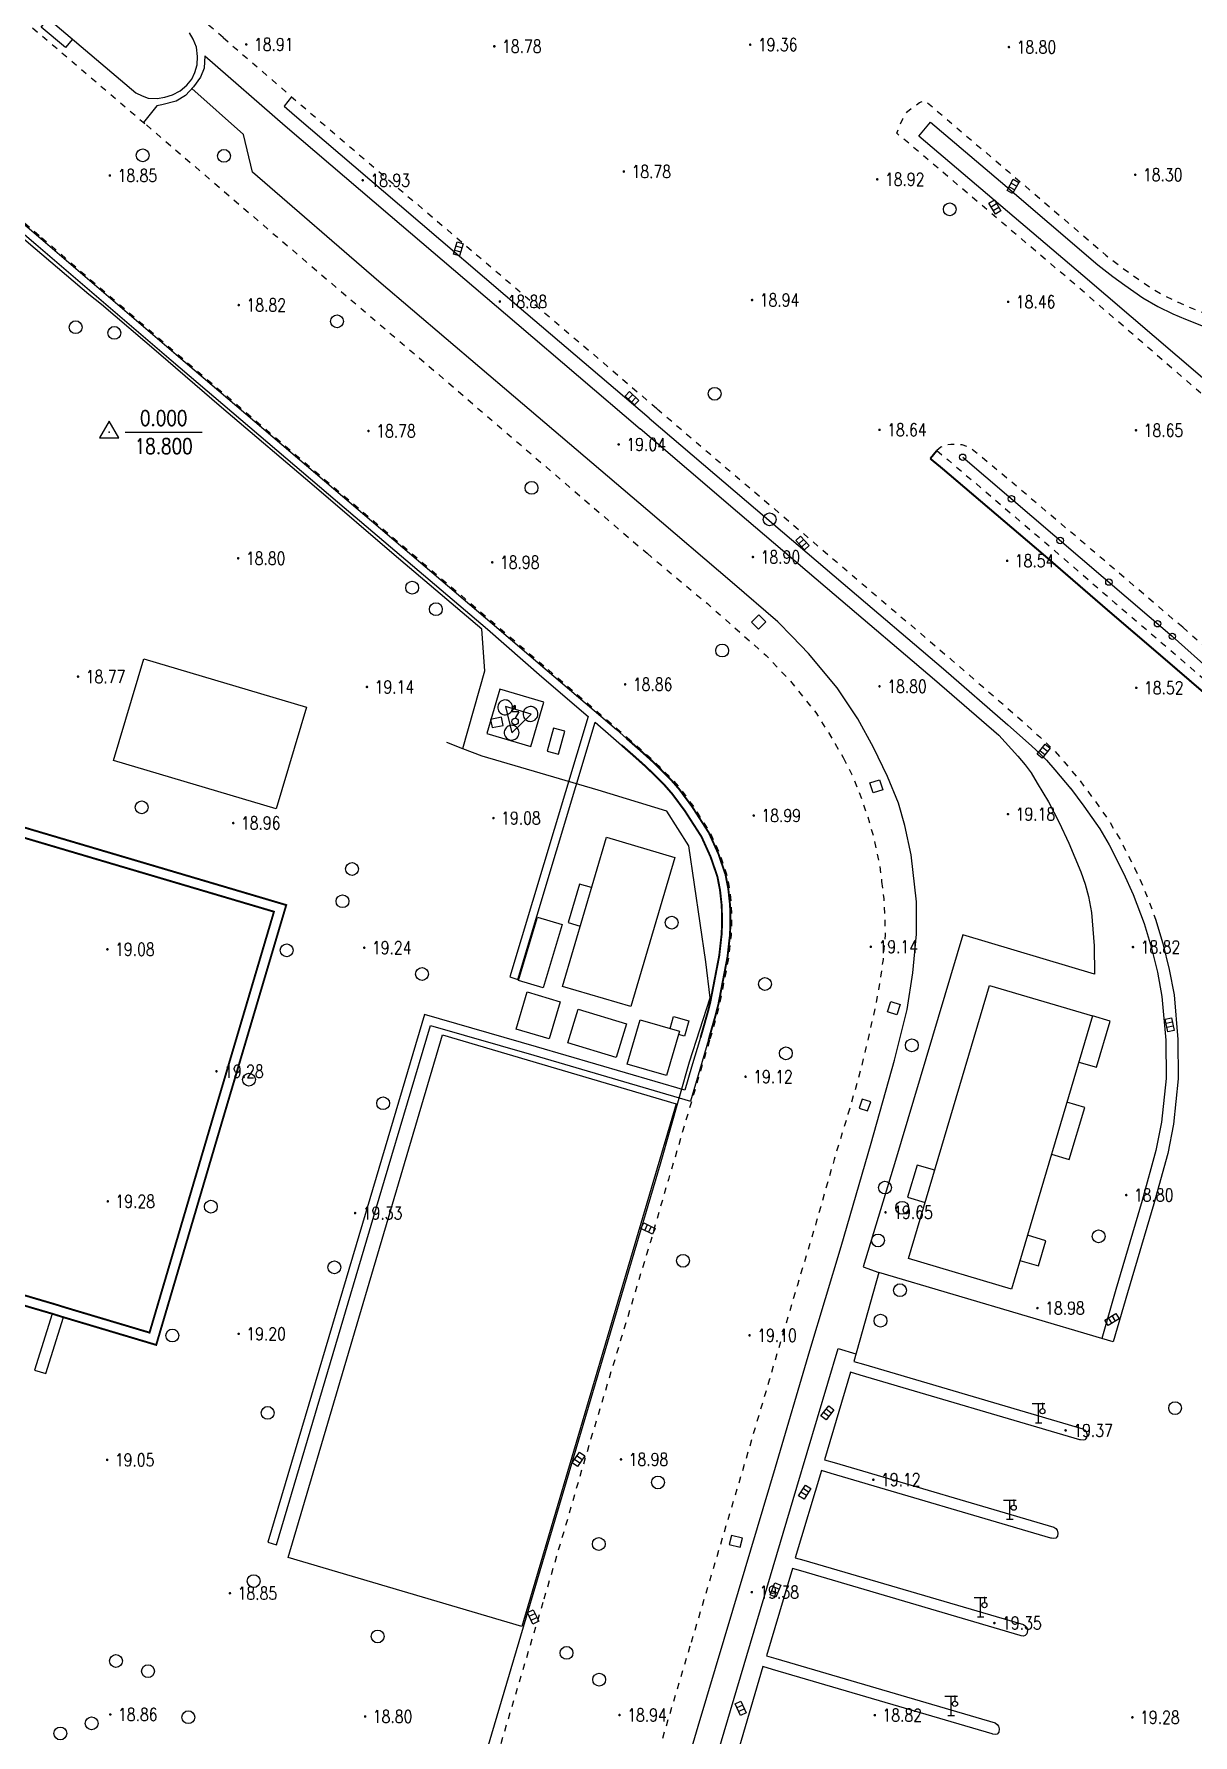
# Model space of a CAD drawing. Extents: x 404846 to 408477, y 3390929 to 3392894.
# Drawn here: x 407705.5 to 407795.9, y 3391312.7 to 3391445.4 of the extents above; entities that cross this region are included whole.
import ezdxf
from ezdxf.enums import TextEntityAlignment as Align

# ---------------------------------------------------------------- set-up
doc = ezdxf.new("R2010")
doc.units = 0
doc.header["$LTSCALE"] = 0.5
doc.header["$PDSIZE"] = 0.2
doc.linetypes.add('X1', pattern=[5, 4, -1])
doc.linetypes.add('X6', pattern=[2, 1, -1])
doc.layers.get('0').update_dxf_attribs({"linetype": 'CONTINUOUS'})
doc.layers.add('ASSIST', color=7, linetype='CONTINUOUS', plot=False)
for name, color, linetype in [('DLDW', 11, 'CONTINUOUS'), ('DLSS', 4, 'CONTINUOUS'), ('DMTZ', 3, 'CONTINUOUS'), ('FZTZ', 7, 'CONTINUOUS'), ('GCD', 1, 'CONTINUOUS'), ('GXYZ', 2, 'CONTINUOUS'), ('JMD', 6, 'CONTINUOUS'), ('KZD', 1, 'CONTINUOUS'), ('SXSS', 5, 'CONTINUOUS'), ('ZBTZ', 3, 'CONTINUOUS')]:
    doc.layers.add(name, color=color, linetype=linetype)
doc.styles.add('HZ', font='rs.shx', dxfattribs={"width": 0.8, "bigfont": 'hztxt.shx'})
doc.linetypes.add('10422', pattern='A,0.75,[150,AAA.SHX,S=0.5,R=0,X=0,Y=0.5],1.5,[177,AAA.SHX,S=1,R=0,X=0,Y=0.4],0.75', length=3)
doc.linetypes.add('1161', pattern='A,0,[149,AAA.SHX,S=0.15,R=0,X=0,Y=0],-1.6', length=1.6)
doc.linetypes.add('444', pattern='A,4.5,[145,AAA.SHX,S=1,R=0,X=0,Y=1],4.5,-0.5,[146,AAA.SHX,S=1,R=0,X=0,Y=0],-0.5', length=10)

# ---------------------------------------------------------------- blocks, each defined once
blk = doc.blocks.new('gc063')
for p, q in [((-1, 3), (1, 3)), ((0, 0), (0, 3)), ((0.6, 3), (0.6, 2.2)), ((-0.5, 0), (0.5, 0))]:
    blk.add_line(p, q)
blk.add_circle((0.6, 1.8), 0.4)
blk.add_point((0.6, 3))
blk.add_point((0.6, 3))
blk = doc.blocks.new('GC200')
at = {"linetype": 'Continuous', "const_width": 0.2, "flags": 128}
blk.add_lwpolyline([(-0.1, 0, 1), (0.1, 0, 1)], format="xyb", close=True, dxfattribs=at)
blk = doc.blocks.new('gc188')
blk.add_circle((0, 0), 1)
blk = doc.blocks.new('gc041')
for p, q in [((-1, 0.5), (1, 0.5)), ((-1, -0.5), (-1, 0.5)), ((-0.33, 0.5), (-0.33, -0.5)), ((0.33, 0.5), (0.33, -0.5)), ((1, 0.5), (1, -0.5)), ((1, -0.5), (-1, -0.5))]:
    blk.add_line(p, q)
blk = doc.blocks.new('gc113')
blk.add_lwpolyline([(-1.5, -0.87), (1.5, -0.87), (0, 1.73)], close=True)
blk.add_point((0, 0))
blk = doc.blocks.new('gc170')
at = {"linetype": 'Continuous'}
blk.add_circle((0, 0), 0.5, dxfattribs=at)
blk = doc.blocks.new('gc132')
at = {"linetype": 'Continuous'}
for points in [[(0, 2.5), (-0.58, 1.5)], [(0.58, 1.5), (-0.58, 1.5)], [(0, 2.5), (-0.52, 2.2)], [(0, 2.5), (0, 1.9)], [(0.58, 1.5), (0, 0.5)]]:
    blk.add_lwpolyline(points, dxfattribs=at)
blk.add_circle((0, 0), 0.5, dxfattribs=at)

msp = doc.modelspace()

# ---------------------------------------------------------------- linework, layer by layer
at = {"layer": 'ASSIST', "linetype": 'Continuous', "flags": 128}
for points, elevation in [([(407777.934, 3391412.42), (407794.285, 3391398.445)], 18.803), ([(407794.285, 3391398.445), (407797.464, 3391395.606), (407801.158, 3391392.098), (407804.625, 3391388.328), (407811.957, 3391380.094), (407817.661, 3391373.775), (407824.975, 3391365.659)], 18.872)]:
    msp.add_lwpolyline(points, dxfattribs=dict(at, elevation=elevation))
at = {"layer": 'DLDW', "linetype": 'Continuous', "elevation": 19.873, "flags": 128}
msp.add_lwpolyline([(407742.759, 3391390.92), (407744.276, 3391392.382), (407742.285, 3391392.957), (407742.759, 3391390.92)], close=True, dxfattribs=at)
at = {"layer": 'DLSS', "linetype": 'X6', "flags": 128}
for points, elevation in [([(407720.258, 3391445.163), (407694.641, 3391467.042), (407682.24, 3391477.489), (407681.677, 3391477.914), (407680.767, 3391478.347), (407679.946, 3391478.607), (407679.315, 3391478.623), (407678.544, 3391478.457), (407677.886, 3391478.131), (407677.25, 3391477.614), (407676.768, 3391477.131), (407676.344, 3391476.506), (407675.932, 3391475.651), (407675.696, 3391475.079), (407675.586, 3391474.503), (407675.57, 3391473.717), (407675.672, 3391473.02), (407675.886, 3391472.108), (407676.115, 3391471.586), (407676.492, 3391471.017), (407677.129, 3391470.366), (407680.677, 3391467.102), (407686.797, 3391461.815), (407694.288, 3391455.419), (407704.238, 3391446.909), (407714.259, 3391438.356)], 19.215), ([(407667.005, 3391463.471), (407668.755, 3391461.73), (407672.674, 3391458.124), (407679.037, 3391452.669), (407686.552, 3391446.22), (407696.488, 3391437.763), (407706.09, 3391429.555)], 19.144), ([(407720.258, 3391445.163), (407726.419, 3391439.829), (407734.608, 3391432.828), (407744.483, 3391424.416), (407754.096, 3391416.202)], 18.932), ([(407798.031, 3391416.106), (407786.772, 3391425.843), (407772.792, 3391437.704), (407773.267, 3391438.836), (407773.624, 3391439.401), (407774.029, 3391439.726), (407774.57, 3391440.092), (407774.986, 3391440.25), (407781.529, 3391434.677), (407789.104, 3391428.194), (407790.227, 3391427.318), (407791.147, 3391426.648), (407792.514, 3391425.698), (407793.626, 3391425.051), (407794.729, 3391424.509), (407795.687, 3391424.093), (407797.056, 3391423.551)], 18.617), ([(407714.259, 3391438.356), (407724.451, 3391429.611), (407737.462, 3391418.528), (407749.155, 3391408.47), (407753.31, 3391404.921)], 19), ([(407706.09, 3391429.555), (407716.64, 3391420.504), (407729.619, 3391409.451), (407741.311, 3391399.516), (407745.596, 3391395.851)], 19), ([(407754.096, 3391416.202), (407761.689, 3391409.715), (407769.235, 3391403.282), (407777.059, 3391396.62), (407782.096, 3391392.262), (407783.954, 3391390.591), (407784.65, 3391389.928), (407785.156, 3391389.447), (407785.85, 3391388.642), (407787.092, 3391387.159)], 18.825), ([(407795.099, 3391399.146), (407787.967, 3391405.221), (407781.416, 3391410.767), (407778.532, 3391413.152), (407777.905, 3391413.388), (407777.006, 3391413.422), (407776.596, 3391413.366), (407776.242, 3391413.205), (407775.916, 3391412.934)], 18.576), ([(407775.916, 3391412.934), (407776.824, 3391412.19), (407784.681, 3391405.5), (407789.838, 3391401.037), (407793.806, 3391397.643), (407797.234, 3391394.693), (407798.092, 3391393.854), (407800.013, 3391391.956), (407802.548, 3391389.267), (407805.365, 3391386.147), (407808.057, 3391383.138)], 18.865), ([(407753.31, 3391404.921), (407758.017, 3391400.995), (407759.798, 3391399.426), (407762.606, 3391396.935), (407764.479, 3391394.983), (407766.475, 3391392.507), (407767.405, 3391391.011), (407767.991, 3391390.058), (407768.621, 3391388.977)], 19.084), ([(407795.099, 3391399.146), (407798.574, 3391396.155), (407799.514, 3391395.283), (407801.466, 3391393.393), (407804.006, 3391390.612), (407806.839, 3391387.473), (407809.537, 3391384.458), (407811.796, 3391381.914), (407815.899, 3391377.369), (407818.123, 3391374.876)], 18.892), ([(407745.596, 3391395.851), (407750.983, 3391391.233), (407751.759, 3391390.555)], 18.962), ([(407751.759, 3391390.555), (407752.758, 3391389.684), (407753.681, 3391388.858), (407754.375, 3391388.191), (407755.281, 3391387.273), (407755.881, 3391386.581), (407756.878, 3391385.235), (407758.218, 3391383.154), (407758.961, 3391381.508), (407759.516, 3391379.895), (407759.74, 3391378.744), (407759.879, 3391377.464), (407759.909, 3391376.021), (407759.866, 3391375.098), (407759.677, 3391373.414), (407758.965, 3391369.713), (407758.752, 3391368.874), (407758.223, 3391367.015), (407758.195, 3391366.92)], 18.899), ([(407768.621, 3391388.977), (407769.297, 3391387.657), (407770.035, 3391385.78), (407770.512, 3391384.401), (407770.989, 3391382.748), (407771.23, 3391381.627), (407771.438, 3391380.631), (407771.613, 3391379.301)], 19.034), ([(407787.092, 3391387.159), (407788.14, 3391385.754), (407789.421, 3391383.924), (407790.186, 3391382.63), (407791.334, 3391380.376), (407792.112, 3391378.666), (407792.978, 3391376.375)], 18.811), ([(407771.613, 3391379.301), (407771.784, 3391377.948), (407771.866, 3391376.449), (407771.882, 3391375.139), (407771.72, 3391373.234), (407771.468, 3391371.443), (407771.081, 3391369.37), (407770.335, 3391366.104), (407769.771, 3391363.853), (407768.986, 3391361.164), (407767.907, 3391357.626), (407766.513, 3391352.719), (407765.039, 3391347.825), (407762.84, 3391340.397), (407760.39, 3391332.111), (407758.386, 3391325.421), (407756.658, 3391319.637)], 18.982), ([(407758.195, 3391366.92), (407757.503, 3391364.605), (407756.439, 3391360.994), (407754.976, 3391356.06), (407753.571, 3391351.199), (407751.325, 3391343.77), (407748.841, 3391335.536), (407746.907, 3391328.875), (407745.185, 3391323.055)], 18.838), ([(407745.185, 3391323.055), (407739.852, 3391305.156), (407733.107, 3391282.422)], 18.778), ([(407756.658, 3391319.637), (407751.327, 3391301.744), (407744.584, 3391279.017)], 18.854)]:
    msp.add_lwpolyline(points, dxfattribs=dict(at, elevation=elevation))
at = {"layer": 'DMTZ', "linetype": '10422', "flags": 128}
for points, elevation in [([(407789.666, 3391343.379), (407788.777, 3391343.663), (407771.406, 3391348.809), (407769.438, 3391341.866)], 19.673), ([(407769.438, 3391341.866), (407770.192, 3391341.642), (407787.318, 3391336.607), (407787.469, 3391336.493), (407787.572, 3391336.367), (407787.637, 3391336.146), (407787.592, 3391335.892), (407787.466, 3391335.742), (407787.319, 3391335.71), (407787.13, 3391335.735), (407787.068, 3391335.755), (407769.941, 3391340.791), (407769.186, 3391341.014)], 19.645), ([(407769.186, 3391341.014), (407767.168, 3391334.192)], 19.595), ([(407767.168, 3391334.192), (407767.921, 3391333.969), (407785.047, 3391328.933), (407785.198, 3391328.819), (407785.301, 3391328.694), (407785.366, 3391328.472), (407785.321, 3391328.218), (407785.195, 3391328.069), (407785.048, 3391328.037), (407784.859, 3391328.061), (407784.797, 3391328.082), (407767.67, 3391333.117), (407766.915, 3391333.341)], 19.642), ([(407766.915, 3391333.341), (407764.876, 3391326.546)], 19.535), ([(407764.665, 3391325.699), (407762.642, 3391318.886)], 19.465), ([(407764.876, 3391326.546), (407765.547, 3391326.364), (407782.673, 3391321.329), (407782.824, 3391321.214), (407782.926, 3391321.089), (407782.992, 3391320.867), (407782.947, 3391320.613), (407782.82, 3391320.464), (407782.674, 3391320.432), (407782.485, 3391320.457), (407782.423, 3391320.477), (407765.296, 3391325.512), (407764.665, 3391325.699)], 19.646), ([(407762.34, 3391318.058), (407760.355, 3391311.226)], 19.435), ([(407762.642, 3391318.886), (407763.346, 3391318.685), (407780.472, 3391313.65), (407780.623, 3391313.536), (407780.726, 3391313.41), (407780.791, 3391313.189), (407780.746, 3391312.935), (407780.62, 3391312.786), (407780.473, 3391312.754), (407780.284, 3391312.778), (407780.222, 3391312.799), (407763.095, 3391317.834), (407762.34, 3391318.058)], 19.634)]:
    msp.add_lwpolyline(points, dxfattribs=dict(at, elevation=elevation))
at = {"layer": 'FZTZ', "linetype": 'Continuous', "flags": 128}
for points, elevation in [([(407762.017, 3391399.008), (407762.584, 3391399.577), (407762.034, 3391400.124), (407761.467, 3391399.555), (407762.017, 3391399.008)], 19.068), ([(407742.416, 3391393.453), (407742.318, 3391393.475), (407742.217, 3391393.48), (407742.117, 3391393.467), (407741.974, 3391393.415), (407741.889, 3391393.361), (407741.815, 3391393.293), (407741.753, 3391393.213), (407741.689, 3391393.076), (407741.667, 3391392.977), (407741.667, 3391392.826), (407741.688, 3391392.728), (407741.727, 3391392.634), (407741.781, 3391392.549), (407741.849, 3391392.474), (407741.973, 3391392.387), (407742.066, 3391392.349), (407742.165, 3391392.327), (407742.266, 3391392.322), (407742.366, 3391392.335), (407742.508, 3391392.387), (407742.593, 3391392.441), (407742.668, 3391392.509), (407742.729, 3391392.589), (407742.776, 3391392.679), (407742.807, 3391392.775), (407742.82, 3391392.925), (407742.807, 3391393.026), (407742.777, 3391393.122), (407742.73, 3391393.212), (407742.669, 3391393.292), (407742.595, 3391393.36), (407742.464, 3391393.436), (407742.416, 3391393.453)], 19.785), ([(407741.241, 3391391.324), (407742.093, 3391391.497), (407741.964, 3391392.129), (407741.112, 3391391.956), (407741.241, 3391391.324)], 21.465), ([(407744.399, 3391392.938), (407744.301, 3391392.96), (407744.2, 3391392.965), (407744.099, 3391392.952), (407743.957, 3391392.9), (407743.872, 3391392.846), (407743.797, 3391392.778), (407743.736, 3391392.698), (407743.672, 3391392.561), (407743.65, 3391392.462), (407743.65, 3391392.311), (407743.671, 3391392.212), (407743.71, 3391392.119), (407743.764, 3391392.034), (407743.832, 3391391.959), (407743.956, 3391391.872), (407744.049, 3391391.833), (407744.148, 3391391.811), (407744.249, 3391391.807), (407744.349, 3391391.82), (407744.491, 3391391.871), (407744.576, 3391391.925), (407744.651, 3391391.994), (407744.712, 3391392.074), (407744.759, 3391392.163), (407744.79, 3391392.259), (407744.803, 3391392.41), (407744.79, 3391392.51), (407744.76, 3391392.607), (407744.713, 3391392.696), (407744.652, 3391392.776), (407744.577, 3391392.845), (407744.447, 3391392.921), (407744.399, 3391392.938)], 19.785), ([(407742.924, 3391391.476), (407742.825, 3391391.498), (407742.725, 3391391.502), (407742.624, 3391391.489), (407742.482, 3391391.438), (407742.397, 3391391.384), (407742.322, 3391391.315), (407742.261, 3391391.235), (407742.197, 3391391.098), (407742.175, 3391391), (407742.174, 3391390.849), (407742.196, 3391390.75), (407742.235, 3391390.657), (407742.289, 3391390.571), (407742.357, 3391390.497), (407742.481, 3391390.41), (407742.574, 3391390.371), (407742.673, 3391390.349), (407742.773, 3391390.344), (407742.874, 3391390.357), (407743.016, 3391390.409), (407743.101, 3391390.463), (407743.176, 3391390.531), (407743.237, 3391390.611), (407743.284, 3391390.701), (407743.315, 3391390.797), (407743.328, 3391390.948), (407743.315, 3391391.048), (407743.285, 3391391.144), (407743.238, 3391391.234), (407743.177, 3391391.314), (407743.102, 3391391.383), (407742.972, 3391391.458), (407742.924, 3391391.476)], 19.785), ([(407770.955, 3391386.219), (407770.701, 3391387.013), (407771.457, 3391387.256), (407771.712, 3391386.462), (407770.955, 3391386.219)], 19.004), ([(407746.697, 3391375.959), (407745.213, 3391371.008), (407743.276, 3391371.589), (407744.76, 3391376.54), (407746.697, 3391375.959)], 19.429), ([(407743.968, 3391370.698), (407746.541, 3391369.935), (407745.678, 3391367.026), (407743.105, 3391367.789), (407743.968, 3391370.698)], 19.509), ([(407772.317, 3391369.946), (407773.049, 3391369.712), (407772.794, 3391368.915), (407772.062, 3391369.149), (407772.317, 3391369.946)], 19.361), ([(407747.937, 3391369.357), (407751.713, 3391368.207), (407750.909, 3391365.57), (407747.133, 3391366.721), (407747.937, 3391369.357)], 19.429), ([(407770.104, 3391362.338), (407769.866, 3391361.631), (407770.52, 3391361.411), (407770.758, 3391362.118), (407770.104, 3391362.338)], 19.341), ([(407759.911, 3391328.283), (407759.731, 3391327.57), (407760.568, 3391327.358), (407760.748, 3391328.071), (407759.911, 3391328.283)], 19.301)]:
    msp.add_lwpolyline(points, close=True, dxfattribs=dict(at, elevation=elevation))
at = {"layer": 'FZTZ', "linetype": 'Continuous', "elevation": 19.381, "flags": 128}
msp.add_lwpolyline([(407755.119, 3391367.839), (407755.389, 3391368.774), (407756.57, 3391368.434), (407756.225, 3391367.238), (407755.765, 3391367.37)], dxfattribs=at)
at = {"layer": 'JMD', "linetype": '444', "flags": 128}
for points, elevation in [([(407709.77, 3391425.124), (407694.548, 3391438.036), (407681.255, 3391442.056), (407657.102, 3391449.221), (407644.461, 3391452.952)], 20.585), ([(407753.365, 3391408.264), (407742.892, 3391417.188), (407732.389, 3391426.127), (407722.526, 3391434.656), (407721.84, 3391437.603), (407717.797, 3391441.18)], 21.422), ([(407738.943, 3391389.686), (407740.651, 3391395.759), (407740.429, 3391399.007), (407733.575, 3391404.812), (407727.53, 3391409.997), (407720.123, 3391416.306), (407715.206, 3391420.552), (407710.755, 3391424.327), (407709.77, 3391425.124)], 20.654), ([(407772.079, 3391387.515), (407770.983, 3391389.78), (407769.76, 3391392.013), (407768.142, 3391394.414), (407765.904, 3391397.099), (407764.639, 3391398.428), (407763.507, 3391399.574), (407759.95, 3391402.639), (407753.365, 3391408.264)], 21.846), ([(407729.815, 3391274.655), (407738.271, 3391303.179), (407740.863, 3391311.658), (407754.352, 3391357.269), (407756.619, 3391365.23), (407758.248, 3391370.229), (407757.895, 3391373.054), (407756.561, 3391382.094), (407754.85, 3391384.797), (407749.496, 3391386.444), (407740.465, 3391389.104), (407738.954, 3391389.665)], 20.739), ([(407738.954, 3391389.665), (407737.702, 3391390.159)], 20.454), ([(407746.01, 3391275.204), (407749.912, 3391288.444), (407753.787, 3391301.469), (407757.313, 3391313.404), (407760.002, 3391322.459), (407763.34, 3391333.615), (407766.002, 3391342.712), (407768.449, 3391350.82), (407770.804, 3391358.894), (407772.605, 3391365.361), (407773.591, 3391369.336), (407774.036, 3391372.188), (407774.327, 3391375.191), (407774.326, 3391377.721), (407773.925, 3391381.404), (407773.413, 3391383.674), (407772.915, 3391385.414), (407772.079, 3391387.515)], 22.109)]:
    msp.add_lwpolyline(points, dxfattribs=dict(at, elevation=elevation))
at = {"layer": 'JMD', "linetype": 'Continuous', "flags": 128}
for points, elevation in [([(407702.848, 3391449.851), (407713.432, 3391440.86), (407713.933, 3391440.608), (407714.411, 3391440.433), (407715.098, 3391440.401), (407715.691, 3391440.514), (407716.305, 3391440.691), (407716.895, 3391441.014), (407717.428, 3391441.449), (407717.813, 3391441.93), (407718.043, 3391442.437), (407718.21, 3391443.035), (407718.256, 3391443.693), (407718.182, 3391444.413), (407717.921, 3391445.054), (407717.634, 3391445.539)], 26.998), ([(407708.509, 3391445.042), (407707.948, 3391444.381), (407706.058, 3391445.987), (407706.619, 3391446.648)], 22.695), ([(407748.989, 3391378.834), (407748.034, 3391379.115), (407747.151, 3391376.112), (407748.107, 3391375.832)], 23.573), ([(407786.994, 3391365.227), (407788.378, 3391364.817), (407789.444, 3391368.411), (407788.061, 3391368.821)], 22.666), ([(407784.857, 3391358.027), (407786.245, 3391357.615), (407787.45, 3391361.673), (407786.062, 3391362.085)], 22.666), ([(407775.752, 3391356.777), (407774.378, 3391357.184), (407773.632, 3391354.669), (407775.005, 3391354.261)], 23.053), ([(407782.398, 3391349.741), (407783.841, 3391349.313), (407784.424, 3391351.277), (407782.981, 3391351.705)], 22.666)]:
    msp.add_lwpolyline(points, dxfattribs=dict(at, elevation=elevation))
for points, elevation in [([(407714.052, 3391396.7), (407726.748, 3391392.922), (407724.382, 3391384.97), (407711.685, 3391388.748), (407714.052, 3391396.7)], 22.907), ([(407746.005, 3391391.288), (407745.514, 3391389.49), (407746.41, 3391389.245), (407746.901, 3391391.043), (407746.005, 3391391.288)], 21.785), ([(407755.468, 3391381.198), (407752.047, 3391369.557), (407746.723, 3391371.121), (407750.143, 3391382.763), (407755.468, 3391381.198)], 26.245), ([(407773.706, 3391349.885), (407780.034, 3391371.204), (407788.061, 3391368.821), (407781.733, 3391347.503), (407773.706, 3391349.885)], 28.522), ([(407755.84, 3391367.631), (407754.842, 3391364.165), (407751.774, 3391365.049), (407752.772, 3391368.514), (407755.84, 3391367.631)], 22.145), ([(407755.586, 3391361.967), (407743.543, 3391321.172), (407725.32, 3391326.552), (407737.363, 3391367.347), (407755.586, 3391361.967)], 28.285)]:
    msp.add_lwpolyline(points, close=True, dxfattribs=dict(at, elevation=elevation))
at = {"layer": 'KZD', "linetype": 'Continuous'}
msp.add_line((407712.608, 3391414.379), (407718.608, 3391414.379), dxfattribs=at)
at = {"layer": 'SXSS', "linetype": 'Continuous', "flags": 128}
for points, elevation in [([(407666.936, 3391463.403), (407668.682, 3391461.654), (407672.604, 3391458.046), (407678.968, 3391452.589), (407686.484, 3391446.14), (407696.419, 3391437.683), (407706.021, 3391429.475)], 19.144), ([(407692.209, 3391440.451), (407696.004, 3391437.234), (407705.647, 3391429.038)], 19.088), ([(407706.021, 3391429.475), (407716.573, 3391420.426), (407729.552, 3391409.373), (407741.245, 3391399.438), (407745.529, 3391395.773)], 19), ([(407705.647, 3391429.038), (407716.199, 3391419.988), (407729.179, 3391408.934), (407740.871, 3391399), (407745.113, 3391395.288)], 19), ([(407745.113, 3391395.288), (407748.724, 3391392.193)], 18.997), ([(407745.529, 3391395.773), (407750.925, 3391391.165), (407751.708, 3391390.482)], 18.962), ([(407748.724, 3391392.193), (407742.605, 3391371.861), (407743.224, 3391371.675), (407749.26, 3391391.733)], 19.105), ([(407749.26, 3391391.733), (407750.498, 3391390.672), (407751.33, 3391389.947)], 18.94), ([(407756.264, 3391363.023), (407744.684, 3391366.418), (407735.958, 3391368.933), (407732.18, 3391356.207), (407723.74, 3391327.749), (407724.403, 3391327.552), (407732.843, 3391356.01), (407736.425, 3391368.079), (407744.491, 3391365.754), (407756.695, 3391362.176)], 19.16), ([(407757.485, 3391367.133), (407756.793, 3391364.816), (407756.264, 3391363.023)], 18.821), ([(407758.11, 3391366.945), (407757.418, 3391364.63), (407756.695, 3391362.176)], 18.821), ([(407706.911, 3391345.584), (407705.539, 3391341.188), (407706.411, 3391340.916), (407707.783, 3391345.312)], 19.242)]:
    msp.add_lwpolyline(points, dxfattribs=dict(at, elevation=elevation))
at = {"layer": 'SXSS', "linetype": 'X1', "const_width": 0.15, "flags": 128}
for points, elevation in [([(407775.405, 3391412.312), (407775.916, 3391412.934)], 18.743), ([(407775.405, 3391412.312), (407776.307, 3391411.572), (407784.157, 3391404.889), (407789.313, 3391400.427), (407793.281, 3391397.032), (407796.689, 3391394.099), (407797.528, 3391393.28), (407799.437, 3391391.394), (407801.956, 3391388.721), (407804.766, 3391385.609), (407807.447, 3391382.597)], 18.865), ([(407751.33, 3391389.947), (407752.267, 3391389.128), (407753.177, 3391388.314), (407753.854, 3391387.663), (407754.736, 3391386.77), (407755.303, 3391386.117), (407756.268, 3391384.813), (407757.565, 3391382.799), (407758.271, 3391381.234), (407758.799, 3391379.703), (407759.006, 3391378.633), (407759.139, 3391377.416), (407759.167, 3391376.03), (407759.127, 3391375.157), (407758.944, 3391373.525), (407758.242, 3391369.875), (407758.036, 3391369.067), (407757.512, 3391367.222), (407757.485, 3391367.133)], 18.899), ([(407751.708, 3391390.482), (407752.699, 3391389.617), (407753.621, 3391388.793), (407754.312, 3391388.128), (407755.215, 3391387.213), (407755.812, 3391386.525), (407756.805, 3391385.185), (407758.139, 3391383.112), (407758.878, 3391381.475), (407759.43, 3391379.872), (407759.652, 3391378.731), (407759.79, 3391377.458), (407759.82, 3391376.022), (407759.778, 3391375.105), (407759.589, 3391373.427), (407758.879, 3391369.732), (407758.666, 3391368.897), (407758.138, 3391367.04), (407758.11, 3391366.945)], 18.899)]:
    msp.add_lwpolyline(points, dxfattribs=dict(at, elevation=elevation))
at = {"layer": 'SXSS', "linetype": 'X1', "const_width": 0.15, "elevation": 19.327, "flags": 128}
for points in [[(407707.783, 3391345.312), (407715.026, 3391343.15), (407720.183, 3391360.636), (407725.17, 3391377.476), (407700.455, 3391384.795), (407692.727, 3391358.798), (407690.283, 3391350.467), (407706.911, 3391345.584), (407707.783, 3391345.312)], [(407708.003, 3391346.05), (407714.506, 3391344.109), (407719.444, 3391360.854), (407724.212, 3391376.956), (407700.975, 3391383.837), (407693.466, 3391358.58), (407691.239, 3391350.989), (407707.128, 3391346.323), (407708.003, 3391346.05)]]:
    msp.add_lwpolyline(points, close=True, dxfattribs=at)
at = {"layer": 'ZBTZ', "linetype": '1161', "flags": 128}
for points, elevation in [([(407718.83, 3391443.737), (407718.758, 3391442.769), (407718.486, 3391442.066), (407717.932, 3391441.332), (407717.324, 3391440.651), (407716.576, 3391440.198), (407715.455, 3391439.924), (407715.081, 3391439.833), (407714.032, 3391438.55)], 19.16), ([(407718.83, 3391443.737), (407725.085, 3391438.279), (407733.28, 3391431.272), (407743.156, 3391422.86), (407752.767, 3391414.647)], 18.936), ([(407725.59, 3391440.547), (407725.003, 3391439.803), (407725.801, 3391439.111), (407733.993, 3391432.107), (407743.869, 3391423.695), (407753.48, 3391415.482)], 18.931), ([(407798.447, 3391417.079), (407787.311, 3391426.606), (407774.526, 3391437.469), (407775.429, 3391438.578), (407780.889, 3391433.927), (407788.48, 3391427.43), (407789.634, 3391426.531), (407790.576, 3391425.845), (407791.985, 3391424.866), (407793.161, 3391424.182), (407794.316, 3391423.614), (407795.309, 3391423.183), (407796.694, 3391422.635)], 18.556), ([(407752.776, 3391414.657), (407760.37, 3391408.17), (407767.918, 3391401.736), (407775.736, 3391395.079), (407780.752, 3391390.739), (407782.239, 3391389.097), (407782.817, 3391388.427), (407783.274, 3391387.786), (407783.739, 3391386.973), (407784.617, 3391385.534)], 18.881), ([(407753.479, 3391415.48), (407761.072, 3391408.993), (407768.619, 3391402.559), (407776.441, 3391395.9), (407781.468, 3391391.55), (407783.309, 3391389.894), (407783.996, 3391389.241), (407784.468, 3391388.791), (407785.126, 3391388.027), (407786.364, 3391386.549)], 18.825), ([(407784.617, 3391385.534), (407785.471, 3391383.905), (407786.226, 3391382.293), (407787.15, 3391380.074), (407787.495, 3391379.107), (407787.754, 3391378.15), (407787.975, 3391376.9)], 19.029), ([(407786.333, 3391386.593), (407787.373, 3391385.2), (407788.624, 3391383.411), (407789.356, 3391382.174), (407790.481, 3391379.964), (407791.238, 3391378.303), (407792.093, 3391376.04)], 18.811), ([(407787.975, 3391376.9), (407788.194, 3391374.292), (407788.228, 3391372.087), (407777.956, 3391375.16), (407772.701, 3391357.546), (407770.173, 3391349.244), (407771.406, 3391348.809)], 19.45), ([(407792.978, 3391376.375), (407793.558, 3391374.466), (407794.047, 3391372.444), (407794.419, 3391370.459), (407794.719, 3391366.989), (407794.754, 3391363.906), (407794.375, 3391360.381), (407793.933, 3391358.097), (407792.846, 3391354.152), (407790.785, 3391347.203), (407789.666, 3391343.379)], 19.238), ([(407792.093, 3391376.04), (407792.644, 3391374.217), (407793.121, 3391372.245), (407793.479, 3391370.33), (407793.772, 3391366.943), (407793.806, 3391363.952), (407793.438, 3391360.522), (407793.01, 3391358.313), (407791.935, 3391354.412), (407789.877, 3391347.472), (407788.777, 3391343.663)], 19.238), ([(407747.859, 3391274.172), (407753.536, 3391293.43), (407760.611, 3391317.259), (407765.008, 3391332.057), (407768.231, 3391342.859), (407769.602, 3391342.442)], 19.5)]:
    msp.add_lwpolyline(points, dxfattribs=dict(at, elevation=elevation))
at = {"layer": 'ZBTZ', "linetype": '1161', "elevation": 19.337, "flags": 128}
msp.add_lwpolyline([(407744.243, 3391389.849), (407745.259, 3391393.307), (407741.831, 3391394.314), (407740.815, 3391390.856), (407744.243, 3391389.849)], close=True, dxfattribs=at)

# ---------------------------------------------------------------- block references
at = {"layer": 'DLDW', "linetype": 'Continuous', "xscale": 0.5, "yscale": 0.5}
msp.add_blockref('gc132', (407743.02, 3391391.795), dxfattribs=at)
at = {"layer": 'DLSS', "linetype": 'Continuous', "xscale": 0.5, "yscale": 0.5}
for p in [(407783.853, 3391337.077, 19.72), (407781.612, 3391329.545, 19.697), (407779.329, 3391321.944, 19.697), (407777.034, 3391314.244, 19.697)]:
    msp.add_blockref('gc063', p, dxfattribs=at)
at = {"layer": 'GCD', "linetype": 'Continuous'}
ref = msp.add_blockref('GC200', (407722.051, 3391444.631, 18.912), dxfattribs=dict(at, xscale=0.5, yscale=0.5, zscale=0.5))
ref.add_attrib('height', '18.91', dxfattribs={"linetype": 'Continuous', "height": 1, "style": 'HZ', "width": 0.8}).set_placement((407722.651, 3391444.631, 18.912), align=Align.MIDDLE_LEFT)
ref = msp.add_blockref('GC200', (407741.401, 3391444.483, 18.784), dxfattribs=dict(at, xscale=0.5, yscale=0.5, zscale=0.5))
ref.add_attrib('height', '18.78', dxfattribs={"linetype": 'Continuous', "height": 1, "style": 'HZ', "width": 0.8}).set_placement((407742.001, 3391444.483, 18.784), align=Align.MIDDLE_LEFT)
ref = msp.add_blockref('GC200', (407761.359, 3391444.611, 19.36), dxfattribs=dict(at, xscale=0.5, yscale=0.5, zscale=0.5))
ref.add_attrib('height', '19.36', dxfattribs={"linetype": 'Continuous', "height": 1, "style": 'HZ', "width": 0.8}).set_placement((407761.959, 3391444.611, 19.36), align=Align.MIDDLE_LEFT)
ref = msp.add_blockref('GC200', (407781.539, 3391444.425, 18.8), dxfattribs=dict(at, xscale=0.5, yscale=0.5, zscale=0.5))
ref.add_attrib('height', '18.80', dxfattribs={"linetype": 'Continuous', "height": 1, "style": 'HZ', "width": 0.8}).set_placement((407782.139, 3391444.425, 18.8), align=Align.MIDDLE_LEFT)
ref = msp.add_blockref('GC200', (407711.412, 3391434.403, 18.846), dxfattribs=dict(at, xscale=0.5, yscale=0.5, zscale=0.5))
ref.add_attrib('height', '18.85', dxfattribs={"linetype": 'Continuous', "height": 1, "style": 'HZ', "width": 0.8}).set_placement((407712.012, 3391434.403, 18.846), align=Align.MIDDLE_LEFT)
ref = msp.add_blockref('GC200', (407731.137, 3391434.032, 18.928), dxfattribs=dict(at, xscale=0.5, yscale=0.5, zscale=0.5))
ref.add_attrib('height', '18.93', dxfattribs={"linetype": 'Continuous', "height": 1, "style": 'HZ', "width": 0.8}).set_placement((407731.737, 3391434.032, 18.928), align=Align.MIDDLE_LEFT)
ref = msp.add_blockref('GC200', (407751.502, 3391434.711, 18.784), dxfattribs=dict(at, xscale=0.5, yscale=0.5, zscale=0.5))
ref.add_attrib('height', '18.78', dxfattribs={"linetype": 'Continuous', "height": 1, "style": 'HZ', "width": 0.8}).set_placement((407752.102, 3391434.711, 18.784), align=Align.MIDDLE_LEFT)
ref = msp.add_blockref('GC200', (407771.268, 3391434.103, 18.92), dxfattribs=dict(at, xscale=0.5, yscale=0.5, zscale=0.5))
ref.add_attrib('height', '18.92', dxfattribs={"linetype": 'Continuous', "height": 1, "style": 'HZ', "width": 0.8}).set_placement((407771.868, 3391434.103, 18.92), align=Align.MIDDLE_LEFT)
ref = msp.add_blockref('GC200', (407791.393, 3391434.461, 18.3), dxfattribs=dict(at, xscale=0.5, yscale=0.5, zscale=0.5))
ref.add_attrib('height', '18.30', dxfattribs={"linetype": 'Continuous', "height": 1, "style": 'HZ', "width": 0.8}).set_placement((407791.993, 3391434.461, 18.3), align=Align.MIDDLE_LEFT)
ref = msp.add_blockref('GC200', (407721.467, 3391424.293, 18.823), dxfattribs=dict(at, xscale=0.5, yscale=0.5, zscale=0.5))
ref.add_attrib('height', '18.82', dxfattribs={"linetype": 'Continuous', "height": 1, "style": 'HZ', "width": 0.8}).set_placement((407722.067, 3391424.293, 18.823), align=Align.MIDDLE_LEFT)
ref = msp.add_blockref('GC200', (407741.832, 3391424.566, 18.88), dxfattribs=dict(at, xscale=0.5, yscale=0.5, zscale=0.5))
ref.add_attrib('height', '18.88', dxfattribs={"linetype": 'Continuous', "height": 1, "style": 'HZ', "width": 0.8}).set_placement((407742.432, 3391424.566, 18.88), align=Align.MIDDLE_LEFT)
ref = msp.add_blockref('GC200', (407761.504, 3391424.687, 18.94), dxfattribs=dict(at, xscale=0.5, yscale=0.5, zscale=0.5))
ref.add_attrib('height', '18.94', dxfattribs={"linetype": 'Continuous', "height": 1, "style": 'HZ', "width": 0.8}).set_placement((407762.104, 3391424.687, 18.94), align=Align.MIDDLE_LEFT)
ref = msp.add_blockref('GC200', (407781.479, 3391424.548, 18.46), dxfattribs=dict(at, xscale=0.5, yscale=0.5, zscale=0.5))
ref.add_attrib('height', '18.46', dxfattribs={"linetype": 'Continuous', "height": 1, "style": 'HZ', "width": 0.8}).set_placement((407782.079, 3391424.548, 18.46), align=Align.MIDDLE_LEFT)
ref = msp.add_blockref('GC200', (407731.585, 3391414.469, 18.777), dxfattribs=dict(at, xscale=0.5, yscale=0.5, zscale=0.5))
ref.add_attrib('height', '18.78', dxfattribs={"linetype": 'Continuous', "height": 1, "style": 'HZ', "width": 0.8}).set_placement((407732.185, 3391414.469, 18.777), align=Align.MIDDLE_LEFT)
ref = msp.add_blockref('GC200', (407771.442, 3391414.557, 18.64), dxfattribs=dict(at, xscale=0.5, yscale=0.5, zscale=0.5))
ref.add_attrib('height', '18.64', dxfattribs={"linetype": 'Continuous', "height": 1, "style": 'HZ', "width": 0.8}).set_placement((407772.042, 3391414.557, 18.64), align=Align.MIDDLE_LEFT)
ref = msp.add_blockref('GC200', (407791.453, 3391414.522, 18.651), dxfattribs=dict(at, xscale=0.5, yscale=0.5, zscale=0.5))
ref.add_attrib('height', '18.65', dxfattribs={"linetype": 'Continuous', "height": 1, "style": 'HZ', "width": 0.8}).set_placement((407792.053, 3391414.522, 18.651), align=Align.MIDDLE_LEFT)
ref = msp.add_blockref('GC200', (407751.102, 3391413.418, 19.04), dxfattribs=dict(at, xscale=0.5, yscale=0.5, zscale=0.5))
ref.add_attrib('height', '19.04', dxfattribs={"linetype": 'Continuous', "height": 1, "style": 'HZ', "width": 0.8}).set_placement((407751.702, 3391413.418, 19.04), align=Align.MIDDLE_LEFT)
ref = msp.add_blockref('GC200', (407721.419, 3391404.535, 18.8), dxfattribs=dict(at, xscale=0.5, yscale=0.5, zscale=0.5))
ref.add_attrib('height', '18.80', dxfattribs={"linetype": 'Continuous', "height": 1, "style": 'HZ', "width": 0.8}).set_placement((407722.019, 3391404.535, 18.8), align=Align.MIDDLE_LEFT)
ref = msp.add_blockref('GC200', (407741.237, 3391404.219, 18.983), dxfattribs=dict(at, xscale=0.5, yscale=0.5, zscale=0.5))
ref.add_attrib('height', '18.98', dxfattribs={"linetype": 'Continuous', "height": 1, "style": 'HZ', "width": 0.8}).set_placement((407741.837, 3391404.219, 18.983), align=Align.MIDDLE_LEFT)
ref = msp.add_blockref('GC200', (407761.571, 3391404.636, 18.9), dxfattribs=dict(at, xscale=0.5, yscale=0.5, zscale=0.5))
ref.add_attrib('height', '18.90', dxfattribs={"linetype": 'Continuous', "height": 1, "style": 'HZ', "width": 0.8}).set_placement((407762.171, 3391404.636, 18.9), align=Align.MIDDLE_LEFT)
ref = msp.add_blockref('GC200', (407781.4, 3391404.34, 18.54), dxfattribs=dict(at, xscale=0.5, yscale=0.5, zscale=0.5))
ref.add_attrib('height', '18.54', dxfattribs={"linetype": 'Continuous', "height": 1, "style": 'HZ', "width": 0.8}).set_placement((407782, 3391404.34, 18.54), align=Align.MIDDLE_LEFT)
ref = msp.add_blockref('GC200', (407708.932, 3391395.301, 18.773), dxfattribs=dict(at, xscale=0.5, yscale=0.5, zscale=0.5))
ref.add_attrib('height', '18.77', dxfattribs={"linetype": 'Continuous', "height": 1, "style": 'HZ', "width": 0.8}).set_placement((407709.532, 3391395.301, 18.773), align=Align.MIDDLE_LEFT)
ref = msp.add_blockref('GC200', (407731.463, 3391394.495, 19.14), dxfattribs=dict(at, xscale=0.5, yscale=0.5, zscale=0.5))
ref.add_attrib('height', '19.14', dxfattribs={"linetype": 'Continuous', "height": 1, "style": 'HZ', "width": 0.8}).set_placement((407732.063, 3391394.495, 19.14), align=Align.MIDDLE_LEFT)
ref = msp.add_blockref('GC200', (407751.605, 3391394.697, 18.86), dxfattribs=dict(at, xscale=0.5, yscale=0.5, zscale=0.5))
ref.add_attrib('height', '18.86', dxfattribs={"linetype": 'Continuous', "height": 1, "style": 'HZ', "width": 0.8}).set_placement((407752.205, 3391394.697, 18.86), align=Align.MIDDLE_LEFT)
ref = msp.add_blockref('GC200', (407771.445, 3391394.544, 18.8), dxfattribs=dict(at, xscale=0.5, yscale=0.5, zscale=0.5))
ref.add_attrib('height', '18.80', dxfattribs={"linetype": 'Continuous', "height": 1, "style": 'HZ', "width": 0.8}).set_placement((407772.045, 3391394.544, 18.8), align=Align.MIDDLE_LEFT)
ref = msp.add_blockref('GC200', (407791.475, 3391394.424, 18.52), dxfattribs=dict(at, xscale=0.5, yscale=0.5, zscale=0.5))
ref.add_attrib('height', '18.52', dxfattribs={"linetype": 'Continuous', "height": 1, "style": 'HZ', "width": 0.8}).set_placement((407792.075, 3391394.424, 18.52), align=Align.MIDDLE_LEFT)
ref = msp.add_blockref('GC200', (407721.034, 3391383.872, 18.96), dxfattribs=dict(at, xscale=0.5, yscale=0.5, zscale=0.5))
ref.add_attrib('height', '18.96', dxfattribs={"linetype": 'Continuous', "height": 1, "style": 'HZ', "width": 0.8}).set_placement((407721.634, 3391383.872, 18.96), align=Align.MIDDLE_LEFT)
ref = msp.add_blockref('GC200', (407741.332, 3391384.261, 19.08), dxfattribs=dict(at, xscale=0.5, yscale=0.5, zscale=0.5))
ref.add_attrib('height', '19.08', dxfattribs={"linetype": 'Continuous', "height": 1, "style": 'HZ', "width": 0.8}).set_placement((407741.932, 3391384.261, 19.08), align=Align.MIDDLE_LEFT)
ref = msp.add_blockref('GC200', (407761.635, 3391384.457, 18.992), dxfattribs=dict(at, xscale=0.5, yscale=0.5, zscale=0.5))
ref.add_attrib('height', '18.99', dxfattribs={"linetype": 'Continuous', "height": 1, "style": 'HZ', "width": 0.8}).set_placement((407762.235, 3391384.457, 18.992), align=Align.MIDDLE_LEFT)
ref = msp.add_blockref('GC200', (407781.465, 3391384.57, 19.18), dxfattribs=dict(at, xscale=0.5, yscale=0.5, zscale=0.5))
ref.add_attrib('height', '19.18', dxfattribs={"linetype": 'Continuous', "height": 1, "style": 'HZ', "width": 0.8}).set_placement((407782.065, 3391384.57, 19.18), align=Align.MIDDLE_LEFT)
ref = msp.add_blockref('GC200', (407711.219, 3391374.019, 19.08), dxfattribs=dict(at, xscale=0.5, yscale=0.5, zscale=0.5))
ref.add_attrib('height', '19.08', dxfattribs={"linetype": 'Continuous', "height": 1, "style": 'HZ', "width": 0.8}).set_placement((407711.819, 3391374.019, 19.08), align=Align.MIDDLE_LEFT)
ref = msp.add_blockref('GC200', (407731.253, 3391374.144, 19.24), dxfattribs=dict(at, xscale=0.5, yscale=0.5, zscale=0.5))
ref.add_attrib('height', '19.24', dxfattribs={"linetype": 'Continuous', "height": 1, "style": 'HZ', "width": 0.8}).set_placement((407731.853, 3391374.144, 19.24), align=Align.MIDDLE_LEFT)
ref = msp.add_blockref('GC200', (407770.766, 3391374.22, 19.136), dxfattribs=dict(at, xscale=0.5, yscale=0.5, zscale=0.5))
ref.add_attrib('height', '19.14', dxfattribs={"linetype": 'Continuous', "height": 1, "style": 'HZ', "width": 0.8}).set_placement((407771.366, 3391374.22, 19.136), align=Align.MIDDLE_LEFT)
ref = msp.add_blockref('GC200', (407791.216, 3391374.195, 18.823), dxfattribs=dict(at, xscale=0.5, yscale=0.5, zscale=0.5))
ref.add_attrib('height', '18.82', dxfattribs={"linetype": 'Continuous', "height": 1, "style": 'HZ', "width": 0.8}).set_placement((407791.816, 3391374.195, 18.823), align=Align.MIDDLE_LEFT)
ref = msp.add_blockref('GC200', (407719.727, 3391364.503, 19.28), dxfattribs=dict(at, xscale=0.5, yscale=0.5, zscale=0.5))
ref.add_attrib('height', '19.28', dxfattribs={"linetype": 'Continuous', "height": 1, "style": 'HZ', "width": 0.8}).set_placement((407720.327, 3391364.503, 19.28), align=Align.MIDDLE_LEFT)
ref = msp.add_blockref('GC200', (407760.995, 3391364.078, 19.12), dxfattribs=dict(at, xscale=0.5, yscale=0.5, zscale=0.5))
ref.add_attrib('height', '19.12', dxfattribs={"linetype": 'Continuous', "height": 1, "style": 'HZ', "width": 0.8}).set_placement((407761.595, 3391364.078, 19.12), align=Align.MIDDLE_LEFT)
ref = msp.add_blockref('GC200', (407790.691, 3391354.843, 18.8), dxfattribs=dict(at, xscale=0.5, yscale=0.5, zscale=0.5))
ref.add_attrib('height', '18.80', dxfattribs={"linetype": 'Continuous', "height": 1, "style": 'HZ', "width": 0.8}).set_placement((407791.291, 3391354.843, 18.8), align=Align.MIDDLE_LEFT)
ref = msp.add_blockref('GC200', (407711.249, 3391354.352, 19.28), dxfattribs=dict(at, xscale=0.5, yscale=0.5, zscale=0.5))
ref.add_attrib('height', '19.28', dxfattribs={"linetype": 'Continuous', "height": 1, "style": 'HZ', "width": 0.8}).set_placement((407711.849, 3391354.352, 19.28), align=Align.MIDDLE_LEFT)
ref = msp.add_blockref('GC200', (407730.542, 3391353.438, 19.326), dxfattribs=dict(at, xscale=0.5, yscale=0.5, zscale=0.5))
ref.add_attrib('height', '19.33', dxfattribs={"linetype": 'Continuous', "height": 1, "style": 'HZ', "width": 0.8}).set_placement((407731.142, 3391353.438, 19.326), align=Align.MIDDLE_LEFT)
ref = msp.add_blockref('GC200', (407771.915, 3391353.492, 19.648), dxfattribs=dict(at, xscale=0.5, yscale=0.5, zscale=0.5))
ref.add_attrib('height', '19.65', dxfattribs={"linetype": 'Continuous', "height": 1, "style": 'HZ', "width": 0.8}).set_placement((407772.515, 3391353.492, 19.648), align=Align.MIDDLE_LEFT)
ref = msp.add_blockref('GC200', (407783.765, 3391346.023, 18.983), dxfattribs=dict(at, xscale=0.5, yscale=0.5, zscale=0.5))
ref.add_attrib('height', '18.98', dxfattribs={"linetype": 'Continuous', "height": 1, "style": 'HZ', "width": 0.8}).set_placement((407784.365, 3391346.023, 18.983), align=Align.MIDDLE_LEFT)
ref = msp.add_blockref('GC200', (407721.458, 3391344.016, 19.2), dxfattribs=dict(at, xscale=0.5, yscale=0.5, zscale=0.5))
ref.add_attrib('height', '19.20', dxfattribs={"linetype": 'Continuous', "height": 1, "style": 'HZ', "width": 0.8}).set_placement((407722.058, 3391344.016, 19.2), align=Align.MIDDLE_LEFT)
ref = msp.add_blockref('GC200', (407761.309, 3391343.899, 19.104), dxfattribs=dict(at, xscale=0.5, yscale=0.5, zscale=0.5))
ref.add_attrib('height', '19.10', dxfattribs={"linetype": 'Continuous', "height": 1, "style": 'HZ', "width": 0.8}).set_placement((407761.909, 3391343.899, 19.104), align=Align.MIDDLE_LEFT)
ref = msp.add_blockref('GC200', (407785.963, 3391336.478, 19.371), dxfattribs=dict(at, xscale=0.5, yscale=0.5, zscale=0.5))
ref.add_attrib('height', '19.37', dxfattribs={"linetype": 'Continuous', "height": 1, "style": 'HZ', "width": 0.8}).set_placement((407786.563, 3391336.478, 19.371), align=Align.MIDDLE_LEFT)
ref = msp.add_blockref('GC200', (407711.201, 3391334.177, 19.051), dxfattribs=dict(at, xscale=0.5, yscale=0.5, zscale=0.5))
ref.add_attrib('height', '19.05', dxfattribs={"linetype": 'Continuous', "height": 1, "style": 'HZ', "width": 0.8}).set_placement((407711.801, 3391334.177, 19.051), align=Align.MIDDLE_LEFT)
ref = msp.add_blockref('GC200', (407751.281, 3391334.215, 18.976), dxfattribs=dict(at, xscale=0.5, yscale=0.5, zscale=0.5))
ref.add_attrib('height', '18.98', dxfattribs={"linetype": 'Continuous', "height": 1, "style": 'HZ', "width": 0.8}).set_placement((407751.881, 3391334.215, 18.976), align=Align.MIDDLE_LEFT)
ref = msp.add_blockref('GC200', (407770.964, 3391332.631, 19.12), dxfattribs=dict(at, xscale=0.5, yscale=0.5, zscale=0.5))
ref.add_attrib('height', '19.12', dxfattribs={"linetype": 'Continuous', "height": 1, "style": 'HZ', "width": 0.8}).set_placement((407771.564, 3391332.631, 19.12), align=Align.MIDDLE_LEFT)
ref = msp.add_blockref('GC200', (407761.48, 3391323.859, 19.376), dxfattribs=dict(at, xscale=0.5, yscale=0.5, zscale=0.5))
ref.add_attrib('height', '19.38', dxfattribs={"linetype": 'Continuous', "height": 1, "style": 'HZ', "width": 0.8}).set_placement((407762.08, 3391323.859, 19.376), align=Align.MIDDLE_LEFT)
ref = msp.add_blockref('GC200', (407720.777, 3391323.774, 18.849), dxfattribs=dict(at, xscale=0.5, yscale=0.5, zscale=0.5))
ref.add_attrib('height', '18.85', dxfattribs={"linetype": 'Continuous', "height": 1, "style": 'HZ', "width": 0.8}).set_placement((407721.377, 3391323.774, 18.849), align=Align.MIDDLE_LEFT)
ref = msp.add_blockref('GC200', (407780.408, 3391321.447, 19.349), dxfattribs=dict(at, xscale=0.5, yscale=0.5, zscale=0.5))
ref.add_attrib('height', '19.35', dxfattribs={"linetype": 'Continuous', "height": 1, "style": 'HZ', "width": 0.8}).set_placement((407781.008, 3391321.447, 19.349), align=Align.MIDDLE_LEFT)
ref = msp.add_blockref('GC200', (407711.446, 3391314.312, 18.86), dxfattribs=dict(at, xscale=0.5, yscale=0.5, zscale=0.5))
ref.add_attrib('height', '18.86', dxfattribs={"linetype": 'Continuous', "height": 1, "style": 'HZ', "width": 0.8}).set_placement((407712.046, 3391314.312, 18.86), align=Align.MIDDLE_LEFT)
ref = msp.add_blockref('GC200', (407731.322, 3391314.157, 18.8), dxfattribs=dict(at, xscale=0.5, yscale=0.5, zscale=0.5))
ref.add_attrib('height', '18.80', dxfattribs={"linetype": 'Continuous', "height": 1, "style": 'HZ', "width": 0.8}).set_placement((407731.922, 3391314.157, 18.8), align=Align.MIDDLE_LEFT)
ref = msp.add_blockref('GC200', (407751.164, 3391314.268, 18.944), dxfattribs=dict(at, xscale=0.5, yscale=0.5, zscale=0.5))
ref.add_attrib('height', '18.94', dxfattribs={"linetype": 'Continuous', "height": 1, "style": 'HZ', "width": 0.8}).set_placement((407751.764, 3391314.268, 18.944), align=Align.MIDDLE_LEFT)
ref = msp.add_blockref('GC200', (407771.076, 3391314.259, 18.823), dxfattribs=dict(at, xscale=0.5, yscale=0.5, zscale=0.5))
ref.add_attrib('height', '18.82', dxfattribs={"linetype": 'Continuous', "height": 1, "style": 'HZ', "width": 0.8}).set_placement((407771.676, 3391314.259, 18.823), align=Align.MIDDLE_LEFT)
ref = msp.add_blockref('GC200', (407791.174, 3391314.087, 19.28), dxfattribs=dict(at, xscale=0.5, yscale=0.5, zscale=0.5))
ref.add_attrib('height', '19.28', dxfattribs={"linetype": 'Continuous', "height": 1, "style": 'HZ', "width": 0.8}).set_placement((407791.774, 3391314.087, 19.28), align=Align.MIDDLE_LEFT)
at = {"layer": 'GXYZ', "linetype": 'Continuous', "xscale": 0.5, "yscale": 0.5}
for p in [(407713.972, 3391435.983, 18.897), (407720.314, 3391435.934, 19.083), (407776.925, 3391431.768, 18.686), (407708.742, 3391422.566, 19.079), (407711.755, 3391422.124, 18.877), (407729.129, 3391423.023, 18.877), (407758.588, 3391417.369, 18.998), (407744.304, 3391410.03, 18.897), (407762.877, 3391407.572, 18.945), (407734.994, 3391402.237, 18.897), (407736.843, 3391400.562, 18.842), (407759.174, 3391397.336, 18.922), (407713.896, 3391385.101, 19.53), (407730.301, 3391380.289, 19.01), (407729.559, 3391377.771, 19.01), (407755.237, 3391376.103, 19.111), (407725.203, 3391373.943, 19.05), (407735.759, 3391372.092, 19.01), (407762.511, 3391371.31, 19.134), (407773.968, 3391366.532, 19.602), (407764.142, 3391365.908, 19.114), (407722.259, 3391363.854, 19.07), (407732.726, 3391362.008, 19.274), (407771.872, 3391355.427, 19.67), (407719.292, 3391353.941, 19.086), (407773.212, 3391353.853, 19.647), (407771.333, 3391351.301, 19.67), (407788.535, 3391351.621, 19.693), (407728.924, 3391349.207, 19.251), (407756.12, 3391349.717, 19.194), (407773.041, 3391347.42, 19.578), (407716.286, 3391343.884, 19.086), (407771.523, 3391345.038, 19.487), (407723.724, 3391337.846, 19.251), (407794.502, 3391338.216, 19.407), (407754.167, 3391332.417, 19.174), (407749.547, 3391327.614, 19.094), (407722.633, 3391324.719, 19.068), (407732.299, 3391320.401, 18.931), (407747.033, 3391319.12, 18.974), (407711.889, 3391318.488, 18.954), (407714.391, 3391317.692, 18.954), (407749.58, 3391317.03, 18.974), (407709.992, 3391313.617, 18.886), (407717.531, 3391314.098, 18.954), (407707.547, 3391312.832, 18.863)]:
    msp.add_blockref('gc188', p, dxfattribs=at)
for p, rotation in [((407781.85, 3391433.546, 18.717), 61.53126929042003), ((407780.452, 3391431.954, 18.777), 120.6032179684085), ((407738.593, 3391428.675, 19.133), 73.21960831108868), ((407752.145, 3391417.024, 18.813), 136.3022615549924), ((407765.447, 3391405.718, 18.833), 132.6926274456672), ((407784.243, 3391389.483, 18.793), 230.9082108503951), ((407794.075, 3391368.127, 19.381), 281.9543524899228), ((407753.396, 3391352.241, 18.861), 153.8155456770673), ((407789.587, 3391345.136, 19.381), 211.6269872057666), ((407767.388, 3391337.849, 19.68), 231.4745717855808), ((407747.965, 3391334.217, 18.881), 55.32410069407916), ((407765.617, 3391331.661, 19.68), 237.3187412959152), ((407763.322, 3391324.024, 19.543), 248.2049394034013), ((407744.42, 3391321.931, 18.881), 115.5419649623286), ((407760.62, 3391314.792, 19.497), 294.5572250294833)]:
    msp.add_blockref('gc041', p, dxfattribs=dict(at, rotation=rotation))
at = {"layer": 'KZD', "linetype": 'Continuous', "xscale": 0.5, "yscale": 0.5}
msp.add_blockref('gc113', (407711.358, 3391414.379, 18.8), dxfattribs=at)
at = {"layer": 'ZBTZ', "linetype": 'Continuous', "xscale": 0.5, "yscale": 0.5}
for p, rotation in [((407777.934, 3391412.42), 319.4798931255657), ((407781.735, 3391409.171), 319.4798931255657), ((407785.536, 3391405.923), 319.4798931255657), ((407789.337, 3391402.674), 319.4798931255657), ((407793.138, 3391399.426), 319.4798931255657), ((407794.285, 3391398.445), 318.2336121280588), ((407794.285, 3391398.445), 319.4798931255657)]:
    msp.add_blockref('gc170', p, dxfattribs=dict(at, rotation=rotation))

# ---------------------------------------------------------------- texts
at = {"layer": 'KZD', "linetype": 'Continuous', "style": 'HZ', "width": 0.8}
for s, p in [('0.000', (407715.608, 3391415.479)), ('18.800', (407715.608, 3391413.279))]:
    msp.add_text(s, height=1.2, dxfattribs=at).set_placement(p, align=Align.MIDDLE)

doc.saveas('drawing.dxf')
